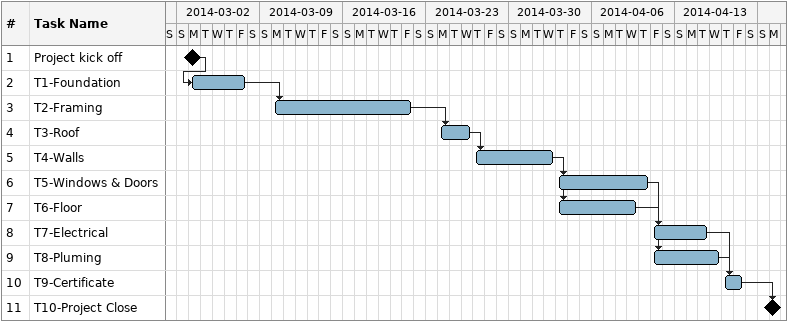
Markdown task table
| ID | Task | Start | Finish | Predecessors |
|---|---|---|---|---|
| 1 | Project kick off (milestone) | 2014-03-03 | 2014-03-03 |  |
| 2 | T1-Foundation | 2014-03-03 | 2014-03-07 | 1 |
| 3 | T2-Framing | 2014-03-10 | 2014-03-21 | 2 |
| 4 | T3-Roof | 2014-03-24 | 2014-03-26 | 3 |
| 5 | T4-Walls | 2014-03-27 | 2014-04-02 | 4 |
| 6 | T5-Windows & Doors | 2014-04-03 | 2014-04-10 | 5 |
| 7 | T6-Floor | 2014-04-03 | 2014-04-09 | 5 |
| 8 | T7-Electrical | 2014-04-11 | 2014-04-15 | 7, 6 |
| 9 | T8-Pluming | 2014-04-11 | 2014-04-16 | 7, 6 |
| 10 | T9-Certificate | 2014-04-17 | 2014-04-18 | 8, 9 |
| 11 | T10-Project Close (milestone) | 2014-04-21 | 2014-04-21 | 10 |
